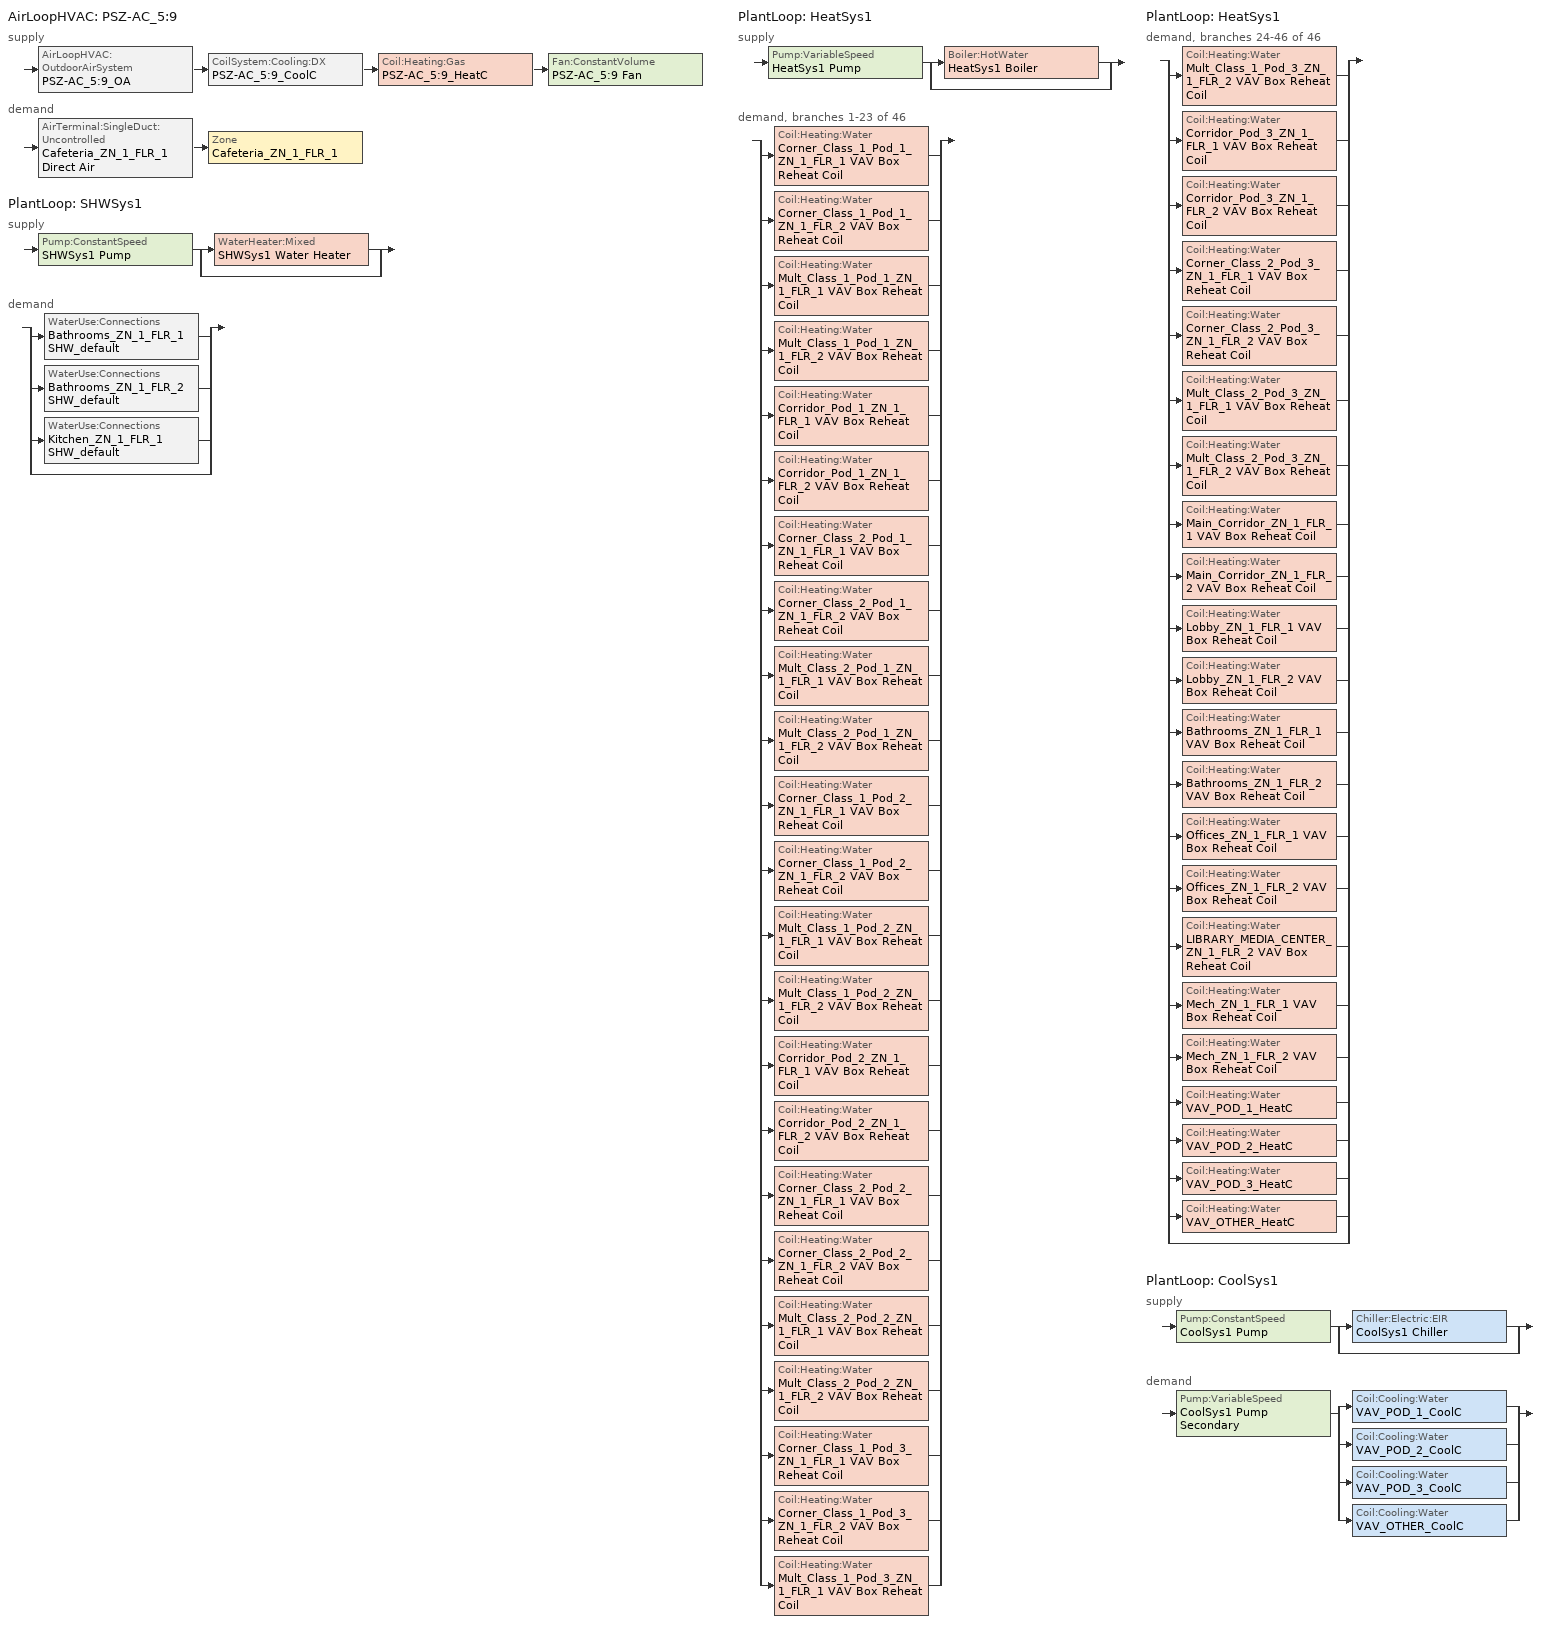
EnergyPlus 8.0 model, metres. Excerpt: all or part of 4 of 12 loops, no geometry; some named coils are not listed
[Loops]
AirLoopHVAC 'PSZ-AC_5:9'
 supply: AirLoopHVAC:OutdoorAirSystem 'PSZ-AC_5:9_OA' > CoilSystem:Cooling:DX 'PSZ-AC_5:9_CoolC' > Coil:Heating:Gas 'PSZ-AC_5:9_HeatC' > Fan:ConstantVolume 'PSZ-AC_5:9 Fan'
 demand: AirTerminal:SingleDuct:Uncontrolled 'Cafeteria_ZN_1_FLR_1 Direct Air' > Zone 'Cafeteria_ZN_1_FLR_1'
PlantLoop 'SHWSys1'
 supply: Pump:ConstantSpeed 'SHWSys1 Pump' > split
  | WaterHeater:Mixed 'SHWSys1 Water Heater'
  | bypass
 demand: split
  | WaterUse:Connections 'Bathrooms_ZN_1_FLR_1 SHW_default'
  | WaterUse:Connections 'Bathrooms_ZN_1_FLR_2 SHW_default'
  | WaterUse:Connections 'Kitchen_ZN_1_FLR_1 SHW_default'
  | bypass
PlantLoop 'HeatSys1'
 supply: Pump:VariableSpeed 'HeatSys1 Pump' > split
  | Boiler:HotWater 'HeatSys1 Boiler'
  | bypass
 demand, branches 1-23 of 46: split
  | Coil:Heating:Water 'Corner_Class_1_Pod_1_ZN_1_FLR_1 VAV Box Reheat Coil'
  | Coil:Heating:Water 'Corner_Class_1_Pod_1_ZN_1_FLR_2 VAV Box Reheat Coil'
  | Coil:Heating:Water 'Mult_Class_1_Pod_1_ZN_1_FLR_1 VAV Box Reheat Coil'
  | Coil:Heating:Water 'Mult_Class_1_Pod_1_ZN_1_FLR_2 VAV Box Reheat Coil'
  | Coil:Heating:Water 'Corridor_Pod_1_ZN_1_FLR_1 VAV Box Reheat Coil'
  | Coil:Heating:Water 'Corridor_Pod_1_ZN_1_FLR_2 VAV Box Reheat Coil'
  | Coil:Heating:Water 'Corner_Class_2_Pod_1_ZN_1_FLR_1 VAV Box Reheat Coil'
  | Coil:Heating:Water 'Corner_Class_2_Pod_1_ZN_1_FLR_2 VAV Box Reheat Coil'
  | Coil:Heating:Water 'Mult_Class_2_Pod_1_ZN_1_FLR_1 VAV Box Reheat Coil'
  | Coil:Heating:Water 'Mult_Class_2_Pod_1_ZN_1_FLR_2 VAV Box Reheat Coil'
  | Coil:Heating:Water 'Corner_Class_1_Pod_2_ZN_1_FLR_1 VAV Box Reheat Coil'
  | Coil:Heating:Water 'Corner_Class_1_Pod_2_ZN_1_FLR_2 VAV Box Reheat Coil'
  | Coil:Heating:Water 'Mult_Class_1_Pod_2_ZN_1_FLR_1 VAV Box Reheat Coil'
  | Coil:Heating:Water 'Mult_Class_1_Pod_2_ZN_1_FLR_2 VAV Box Reheat Coil'
  | Coil:Heating:Water 'Corridor_Pod_2_ZN_1_FLR_1 VAV Box Reheat Coil'
  | Coil:Heating:Water 'Corridor_Pod_2_ZN_1_FLR_2 VAV Box Reheat Coil'
  | Coil:Heating:Water 'Corner_Class_2_Pod_2_ZN_1_FLR_1 VAV Box Reheat Coil'
  | Coil:Heating:Water 'Corner_Class_2_Pod_2_ZN_1_FLR_2 VAV Box Reheat Coil'
  | Coil:Heating:Water 'Mult_Class_2_Pod_2_ZN_1_FLR_1 VAV Box Reheat Coil'
  | Coil:Heating:Water 'Mult_Class_2_Pod_2_ZN_1_FLR_2 VAV Box Reheat Coil'
  | Coil:Heating:Water 'Corner_Class_1_Pod_3_ZN_1_FLR_1 VAV Box Reheat Coil'
  | Coil:Heating:Water 'Corner_Class_1_Pod_3_ZN_1_FLR_2 VAV Box Reheat Coil'
  | Coil:Heating:Water 'Mult_Class_1_Pod_3_ZN_1_FLR_1 VAV Box Reheat Coil'
PlantLoop 'HeatSys1'
 demand, branches 24-46 of 46: split
  | Coil:Heating:Water 'Mult_Class_1_Pod_3_ZN_1_FLR_2 VAV Box Reheat Coil'
  | Coil:Heating:Water 'Corridor_Pod_3_ZN_1_FLR_1 VAV Box Reheat Coil'
  | Coil:Heating:Water 'Corridor_Pod_3_ZN_1_FLR_2 VAV Box Reheat Coil'
  | Coil:Heating:Water 'Corner_Class_2_Pod_3_ZN_1_FLR_1 VAV Box Reheat Coil'
  | Coil:Heating:Water 'Corner_Class_2_Pod_3_ZN_1_FLR_2 VAV Box Reheat Coil'
  | Coil:Heating:Water 'Mult_Class_2_Pod_3_ZN_1_FLR_1 VAV Box Reheat Coil'
  | Coil:Heating:Water 'Mult_Class_2_Pod_3_ZN_1_FLR_2 VAV Box Reheat Coil'
  | Coil:Heating:Water 'Main_Corridor_ZN_1_FLR_1 VAV Box Reheat Coil'
  | Coil:Heating:Water 'Main_Corridor_ZN_1_FLR_2 VAV Box Reheat Coil'
  | Coil:Heating:Water 'Lobby_ZN_1_FLR_1 VAV Box Reheat Coil'
  | Coil:Heating:Water 'Lobby_ZN_1_FLR_2 VAV Box Reheat Coil'
  | Coil:Heating:Water 'Bathrooms_ZN_1_FLR_1 VAV Box Reheat Coil'
  | Coil:Heating:Water 'Bathrooms_ZN_1_FLR_2 VAV Box Reheat Coil'
  | Coil:Heating:Water 'Offices_ZN_1_FLR_1 VAV Box Reheat Coil'
  | Coil:Heating:Water 'Offices_ZN_1_FLR_2 VAV Box Reheat Coil'
  | Coil:Heating:Water 'LIBRARY_MEDIA_CENTER_ZN_1_FLR_2 VAV Box Reheat Coil'
  | Coil:Heating:Water 'Mech_ZN_1_FLR_1 VAV Box Reheat Coil'
  | Coil:Heating:Water 'Mech_ZN_1_FLR_2 VAV Box Reheat Coil'
  | Coil:Heating:Water 'VAV_POD_1_HeatC'
  | Coil:Heating:Water 'VAV_POD_2_HeatC'
  | Coil:Heating:Water 'VAV_POD_3_HeatC'
  | Coil:Heating:Water 'VAV_OTHER_HeatC'
  | bypass
PlantLoop 'CoolSys1'
 supply: Pump:ConstantSpeed 'CoolSys1 Pump' > split
  | Chiller:Electric:EIR 'CoolSys1 Chiller'
  | bypass
 demand: Pump:VariableSpeed 'CoolSys1 Pump Secondary' > split
  | Coil:Cooling:Water 'VAV_POD_1_CoolC'
  | Coil:Cooling:Water 'VAV_POD_2_CoolC'
  | Coil:Cooling:Water 'VAV_POD_3_CoolC'
  | Coil:Cooling:Water 'VAV_OTHER_CoolC'
[Sizing:Zone]
Cafeteria_ZN_1_FLR_1: Zone Cooling Design Supply Air Temperature Input Method=SupplyAirTemperature; Zone Cooling Design Supply Air Temperature {C}=12.8; Zone Heating Design Supply Air Temperature Input Method=SupplyAirTemperature; Zone Heating Design Supply Air Temperature {C}=40; Zone Cooling Design Supply Air Humidity Ratio {kg-H2O/kg-air}=0.0085; Zone Heating Design Supply Air Humidity Ratio {kg-H2O/kg-air}=0.008; Design Specification Outdoor Air Object=SZ DSOA Cafeteria_ZN_1_FLR_1; Zone Heating Sizing Factor=0; Zone Cooling Sizing Factor=0; Cooling Design Air Flow Method=DesignDay; Cooling Design Air Flow Rate {m3/s}=0; Cooling Minimum Air Flow {m3/s}=0; Cooling Minimum Air Flow Fraction=0; Heating Design Air Flow Method=DesignDay; Heating Design Air Flow Rate {m3/s}=0
[DesignSpecification:OutdoorAir]
SZ DSOA Cafeteria_ZN_1_FLR_1: Outdoor Air Method=Flow/Area; Outdoor Air Flow per Zone Floor Area {m3/s-m2}=0.0047241
[Sizing:System]
PSZ-AC_5:9: Type of Load to Size On=Sensible; Design Outdoor Air Flow Rate {m3/s}=AUTOSIZE; Minimum System Air Flow Ratio=1; Preheat Design Temperature {C}=7; Preheat Design Humidity Ratio {kgWater/kgDryAir}=0.008; Precool Design Temperature {C}=12.8; Precool Design Humidity Ratio {kgWater/kgDryAir}=0.008; Central Cooling Design Supply Air Temperature {C}=12.8; Central Heating Design Supply Air Temperature                        !- Central Heating Design Supply Air Temperature {C}=40; Sizing Option=Coincident; 100% Outdoor Air in Cooling=No; 100% Outdoor Air in Heating=No; Central Cooling Design Supply Air Humidity Ratio {kg-H2O/kg-Air}=0.0085; Central Heating Design Supply Air Humidity Ratio {kgWater/kgDryAir}=0.008; Cooling Design Air Flow Method=DesignDay; Cooling Design Air Flow Rate {m3/s}=0; Heating Design Air Flow Method=DesignDay; Heating Design Air Flow Rate {m3/s}=0; System Outdoor Air Method=ZoneSum
[Sizing:Plant]
Name | Loop Type | Design Loop Exit Temperature {C} | Loop Design Temperature Difference {deltaC}
SHWSys1 | Heating | 48.9 | 5
HeatSys1 | Heating | 82 | 11
CoolSys1 | Cooling | 6.67 | 5.6
[ZoneControl:Thermostat]
Cafeteria_ZN_1_FLR_1 Thermostat: Zone or ZoneList=Cafeteria_ZN_1_FLR_1; Control Type Schedule=Dual Zone Control Type Sched; Control 1=Cafeteria_ZN_1_FLR_1 DualSPSched
[ThermostatSetpoint:DualSetpoint]
Cafeteria_ZN_1_FLR_1 DualSPSched: Heating Setpoint Temperature Schedule=HTGSETP_SCH_PSZ_AC_5_9; Cooling Setpoint Temperature Schedule=CLGSETP_SCH_NO_SETBACK
[AirTerminal:SingleDuct:Uncontrolled]
Cafeteria_ZN_1_FLR_1 Direct Air: Availability Schedule=ALWAYS_ON; Maximum Air Flow Rate {m3/s}=AUTOSIZE
[Zone equipment]
Cafeteria_ZN_1_FLR_1: Cafeteria_ZN_1_FLR_1 Direct Air
[Fan:ConstantVolume]
PSZ-AC_5:9 Fan: Availability Schedule=HVACOperationSchd; Fan Efficiency=0.58175; Pressure Rise {Pa}=622.5; Maximum Flow Rate {m3/s}=AUTOSIZE; Motor Efficiency=0.895; Motor In Airstream Fraction=1
[Coil:Cooling:DX:TwoSpeed]
PSZ-AC_5:9_CoolC DXCoil: Availability Schedule=ALWAYS_ON; Rated High Speed Total Cooling Capacity {W}=73201.91; Rated High Speed Sensible Heat Ratio=0.67608; Rated High Speed COP {W/W}=3.39929; Rated High Speed Air Flow Rate {m3/s}=2.94784; Total Cooling Capacity Function of Temperature Curve=PSZ-AC_5:9_CoolCLennoxStandard10Ton_TGA120S2B_CapFT; Total Cooling Capacity Function of Flow Fraction Curve=PSZ-AC_5:9_CoolCLennoxStandard10Ton_TGA120S2B_CapFF; Energy Input Ratio Function of Temperature Curve=PSZ-AC_5:9_CoolCLennoxStandard10Ton_TGA120S2B_EIRFT; Energy Input Ratio Function of Flow Fraction Curve=PSZ-AC_5:9_CoolCLennoxStandard10Ton_TGA120S2B_EIRFFF; Part Load Fraction Correlation Curve=PSZ-AC_5:9_CoolCLennoxStandard10Ton_TGA120S2B_PLR; Rated Low Speed Total Cooling Capacity {W}=36601; Rated Low Speed Sensible Heat Ratio=0.67608; Rated Low Speed COP {W/W}=3.39929; Rated Low Speed Air Flow Rate {m3/s}=1.96523; Low Speed Total Cooling Capacity Function of Temperature Curve=PSZ-AC_5:9_CoolCLennoxStandard10Ton_TGA120S2B_CapFT; Low Speed Energy Input Ratio Function of Temperature Curve=PSZ-AC_5:9_CoolCLennoxStandard10Ton_TGA120S2B_EIRFT
[Coil:Heating:Water] Availability Schedule=ALWAYS_ON; U-Factor Times Area Value {W/K}=AUTOSIZE; Maximum Water Flow Rate {m3/s}=AUTOSIZE; Performance Input Method=UFactorTimesAreaAndDesignWaterFlowRate; Rated Capacity {W}=AUTOSIZE; Rated Inlet Water Temperature {C}=82.2; Rated Inlet Air Temperature {C}=12.8; Rated Outlet Water Temperature {C}=71.1; Rated Outlet Air Temperature {C}=40
Corner_Class_1_Pod_1_ZN_1_FLR_1 VAV Box Reheat Coil; Corner_Class_1_Pod_1_ZN_1_FLR_2 VAV Box Reheat Coil; Mult_Class_1_Pod_1_ZN_1_FLR_1 VAV Box Reheat Coil; Mult_Class_1_Pod_1_ZN_1_FLR_2 VAV Box Reheat Coil; Corridor_Pod_1_ZN_1_FLR_1 VAV Box Reheat Coil; Corridor_Pod_1_ZN_1_FLR_2 VAV Box Reheat Coil; Corner_Class_2_Pod_1_ZN_1_FLR_1 VAV Box Reheat Coil; Corner_Class_2_Pod_1_ZN_1_FLR_2 VAV Box Reheat Coil; Mult_Class_2_Pod_1_ZN_1_FLR_1 VAV Box Reheat Coil; Mult_Class_2_Pod_1_ZN_1_FLR_2 VAV Box Reheat Coil; Corner_Class_1_Pod_2_ZN_1_FLR_1 VAV Box Reheat Coil; Corner_Class_1_Pod_2_ZN_1_FLR_2 VAV Box Reheat Coil; Mult_Class_1_Pod_2_ZN_1_FLR_1 VAV Box Reheat Coil; Mult_Class_1_Pod_2_ZN_1_FLR_2 VAV Box Reheat Coil; Corridor_Pod_2_ZN_1_FLR_1 VAV Box Reheat Coil; Corridor_Pod_2_ZN_1_FLR_2 VAV Box Reheat Coil; Corner_Class_2_Pod_2_ZN_1_FLR_1 VAV Box Reheat Coil; Corner_Class_2_Pod_2_ZN_1_FLR_2 VAV Box Reheat Coil; Mult_Class_2_Pod_2_ZN_1_FLR_1 VAV Box Reheat Coil; Mult_Class_2_Pod_2_ZN_1_FLR_2 VAV Box Reheat Coil; Corner_Class_1_Pod_3_ZN_1_FLR_1 VAV Box Reheat Coil; Corner_Class_1_Pod_3_ZN_1_FLR_2 VAV Box Reheat Coil; Mult_Class_1_Pod_3_ZN_1_FLR_1 VAV Box Reheat Coil; Mult_Class_1_Pod_3_ZN_1_FLR_2 VAV Box Reheat Coil; Corridor_Pod_3_ZN_1_FLR_1 VAV Box Reheat Coil; Corridor_Pod_3_ZN_1_FLR_2 VAV Box Reheat Coil; Corner_Class_2_Pod_3_ZN_1_FLR_1 VAV Box Reheat Coil; Corner_Class_2_Pod_3_ZN_1_FLR_2 VAV Box Reheat Coil; Mult_Class_2_Pod_3_ZN_1_FLR_1 VAV Box Reheat Coil; Mult_Class_2_Pod_3_ZN_1_FLR_2 VAV Box Reheat Coil; Main_Corridor_ZN_1_FLR_1 VAV Box Reheat Coil; Main_Corridor_ZN_1_FLR_2 VAV Box Reheat Coil; Lobby_ZN_1_FLR_1 VAV Box Reheat Coil; Lobby_ZN_1_FLR_2 VAV Box Reheat Coil; Bathrooms_ZN_1_FLR_1 VAV Box Reheat Coil; Bathrooms_ZN_1_FLR_2 VAV Box Reheat Coil; Offices_ZN_1_FLR_1 VAV Box Reheat Coil; Offices_ZN_1_FLR_2 VAV Box Reheat Coil; LIBRARY_MEDIA_CENTER_ZN_1_FLR_2 VAV Box Reheat Coil; Mech_ZN_1_FLR_1 VAV Box Reheat Coil; Mech_ZN_1_FLR_2 VAV Box Reheat Coil
[Coil:Heating:Gas]
PSZ-AC_5:9_HeatC: Availability Schedule=ALWAYS_ON; Gas Burner Efficiency=0.8; Nominal Capacity                        !- Nominal Capacity {W}=AUTOSIZE
[CoilSystem:Cooling:DX]
PSZ-AC_5:9_CoolC: Availability Schedule=ALWAYS_ON; Cooling Coil=PSZ-AC_5:9_CoolC DXCoil
[Controller:OutdoorAir]
PSZ-AC_5:9_OA_Controller: Minimum Outdoor Air Flow Rate {m3/s}=AUTOSIZE; Maximum Outdoor Air Flow Rate {m3/s}=AUTOSIZE; Economizer Control Type=DifferentialDryBulb; Economizer Control Action Type=ModulateFlow; Lockout Type=NoLockout; Minimum Limit Type=FixedMinimum; Minimum Outdoor Air Schedule=MinOA_MotorizedDamper_Sched; Maximum Fraction of Outdoor Air Schedule=PSZ5_9_Timestep_Econ_Eff_SCH; Heat Recovery Bypass Control Type=BypassWhenOAFlowGreaterThanMinimum
[AirLoopHVAC]
PSZ-AC_5:9: Design Supply Air Flow Rate {m3/s}=AUTOSIZE
[Pump:ConstantSpeed] Rated Power Consumption {W}=AUTOSIZE; Fraction of Motor Inefficiencies to Fluid Stream=0; Pump Control Type=Intermittent
Name | Rated Flow Rate {m3/s} | Rated Pump Head {Pa} | Motor Efficiency
SHWSys1 Pump | autosize | 34026 | 0.3
CoolSys1 Pump | AUTOSIZE | 44761.3 | 0.9
[Pump:VariableSpeed] Motor Efficiency=0.9; Fraction of Motor Inefficiencies to Fluid Stream=0; Coefficient 1 of the Part Load Performance Curve=0; Minimum Flow Rate {m3/s}=0; Pump Control Type=Intermittent
Name | Rated Flow Rate {m3/s} | Rated Pump Head {Pa} | Rated Power Consumption {W} | Coefficient 2 of the Part Load Performance Curve | Coefficient 3 of the Part Load Performance Curve | Coefficient 4 of the Part Load Performance Curve
HeatSys1 Pump | AUTOSIZE | 179352 | AUTOSIZE | 1 | 0 | 0
CoolSys1 Pump Secondary | autosize | 134284 | autosize | 0.0205 | 0.4101 | 0.5753
[Boiler:HotWater]
HeatSys1 Boiler: Fuel Type=NATURALGAS; Nominal Capacity {W}=1.32351e+06; Nominal Thermal Efficiency=0.8125; Efficiency Curve Temperature Evaluation Variable=LeavingBoiler; Normalized Boiler Efficiency Curve=HeatSys1 Boiler Efficiency Curve; Design Water Outlet Temperature {C}=81; Design Water Flow Rate {m3/s}=AUTOSIZE; Minimum Part Load Ratio=0; Maximum Part Load Ratio=1.2; Optimum Part Load Ratio=1; Water Outlet Upper Temperature Limit {C}=95; Boiler Flow Mode=LeavingSetpointModulated; Parasitic Electric Load {W}=0; Sizing Factor=1
[SetpointManager:Scheduled] Control Variable=Temperature
Name | Schedule | Setpoint Node or NodeList
HeatSys1 Boiler Setpoint Manager | HW-Loop-Temp-Schedule | HeatSys1 Supply Equipment Outlet Node
CoolSys1 Loop Plant Demand Inlet Setpoint Manager | CW-Loop-Temp-Schedule | CoolSys1 Demand Inlet Node
SHWSys1 Loop Setpoint Manager | SHWSys1-Loop-Temp-Schedule | SHWSys1 Supply Outlet Node
HeatSys1 Loop Setpoint Manager | HW-Loop-Temp-Schedule | HeatSys1 Supply Outlet Node
CoolSys1 Loop Setpoint Manager | CW-Loop-Temp-Schedule | CoolSys1 Supply Outlet Node
[Chiller:Electric:EIR]
CoolSys1 Chiller: Reference Capacity {W}=1.48595e+06; Reference COP {W/W}=2.8; Reference Leaving Chilled Water Temperature {C}=6.67; Reference Entering Condenser Fluid Temperature {C}=35; Reference Chilled Water Flow Rate {m3/s}=AutoSize; Reference Condenser Fluid Flow Rate {m3/s}=AutoSize; Cooling Capacity Function of Temperature Curve=AC_2010_PA_CAPFT; Electric Input to Cooling Output Ratio Function of Temperature Curve=AC_2010_PA_EIRFT; Electric Input to Cooling Output Ratio Function of Part Load Ratio Curve=AC_GT150_2010_PA_EIRFPLR; Minimum Part Load Ratio=0.15; Maximum Part Load Ratio=1; Optimum Part Load Ratio=1; Minimum Unloading Ratio=0.25; Condenser Type=AIRCOOLED; Leaving Chilled Water Lower Temperature Limit {C}=2; Chiller Flow Mode=ConstantFlow; Design Heat Recovery Water Flow Rate {m3/s}=0
[WaterHeater:Mixed]
SHWSys1 Water Heater: Tank Volume {m3}=2.271247; Setpoint Temperature Schedule=SHWSys1 Water Heater Setpoint Temperature Schedule Name; Deadband Temperature Difference {deltaC}=2; Maximum Temperature Limit {C}=82.2222; Heater Control Type=Cycle; Heater Maximum Capacity {W}=175842.6; Heater Fuel Type=NATURALGAS; Heater Thermal Efficiency=0.802765; Off Cycle Parasitic Fuel Consumption Rate {W}=879; Off Cycle Parasitic Fuel Type=NATURALGAS; Off Cycle Parasitic Heat Fraction to Tank=0.8; On Cycle Parasitic Fuel Consumption Rate {W}=879; On Cycle Parasitic Fuel Type=NATURALGAS; Ambient Temperature Indicator=zone; Ambient Temperature Zone=MECH_ZN_1_FLR_1; Off Cycle Loss Coefficient to Ambient Temperature {W/K}=15.601; On Cycle Loss Coefficient to Ambient Temperature {W/K}=15.601; Use Side Effectiveness=1; Source Side Effectiveness=1; Use Side Design Flow Rate {m3/s}=AUTOSIZE; Source Side Design Flow Rate {m3/s}=AUTOSIZE; Indirect Water Heating Recovery Time {hr}=1.5
[PlantLoop] Fluid Type=Water; Maximum Loop Flow Rate {m3/s}=AUTOSIZE; Minimum Loop Flow Rate {m3/s}=0; Plant Loop Volume {m3}=AUTOSIZE
Name | Plant Equipment Operation Scheme | Maximum Loop Temperature {C} | Minimum Loop Temperature {C} | Load Distribution Scheme | Common Pipe Simulation
SHWSys1 | SHWSys1 Loop Operation Scheme List | 60 | 10 | Optimal
HeatSys1 | HeatSys1 Loop Operation Scheme List | 100 | 10 | Optimal
CoolSys1 | CoolSys1 Loop Operation Scheme List | 98 | 1 | Sequential | TwoWayCommonPipe
[PlantEquipmentList]
SHWSys1 Equipment List: SHWSys1 Water Heater
HeatSys1 Equipment List: HeatSys1 Boiler
CoolSys1 Equipment List: CoolSys1 Chiller
[PlantEquipmentOperation:CoolingLoad]
CoolSys1 Operation Scheme: Load Range 1 Lower Limit {W}=0; Load Range 1 Upper Limit {W}=100000000000000; Range 1 Equipment List=CoolSys1 Equipment List
[PlantEquipmentOperation:HeatingLoad] Load Range 1 Lower Limit {W}=0; Load Range 1 Upper Limit {W}=1000000000000000
Name | Range 1 Equipment List
SHWSys1 Operation Scheme | SHWSys1 Equipment List
HeatSys1 Operation Scheme | HeatSys1 Equipment List
[PlantEquipmentOperationSchemes] Control Scheme 1 Schedule=PlantOnSched
Name | Control Scheme 1
SHWSys1 Loop Operation Scheme List | SHWSys1 Operation Scheme
HeatSys1 Loop Operation Scheme List | HeatSys1 Operation Scheme
CoolSys1 Loop Operation Scheme List | CoolSys1 Operation Scheme
[SetpointManager:SingleZone:Reheat]
SupAirTemp MngrCafeteria_ZN_1_FLR_1: Control Variable=Temperature; Minimum Supply Air Temperature {C}=10; Maximum Supply Air Temperature {C}=50; Control Zone=Cafeteria_ZN_1_FLR_1; Setpoint Node or NodeList=PSZ-AC_5:9 Supply Equipment Outlet Node
[SetpointManager:MixedAir] Control Variable=Temperature
Name | Setpoint Node or NodeList
PSZ-AC_5:9_CoolC SAT Manager | PSZ-AC_5:9_CoolC-PSZ-AC_5:9_HeatCNode
PSZ-AC_5:9_HeatC MixedAir Manager | PSZ-AC_5:9_HeatC-PSZ-AC_5:9 FanNode
PSZ-AC_5:9_OAMixed Air Temp Manager | PSZ-AC_5:9_OA-PSZ-AC_5:9_CoolCNode
[SetpointManager:OutdoorAirPretreat]
PSZ-AC_5:9 Heat Exhchanger Supply Air Temp Manager: Control Variable=Temperature; Minimum Setpoint Temperature {C}=-99; Maximum Setpoint Temperature {C}=99; Minimum Setpoint Humidity Ratio {kgWater/kgDryAir}=0.00001; Maximum Setpoint Humidity Ratio {kgWater/kgDryAir}=1; Setpoint Node or NodeList=PSZ-AC_5:9 Heat Recovery Outlet Node
[HeatExchanger:AirToAir:SensibleAndLatent]
PSZ-AC_5:9 OA Heat Recovery: Availability Schedule=Always_On; Nominal Supply Air Flow Rate {m3/s}=AUTOSIZE; Sensible Effectiveness at 100% Heating Air Flow=0.7; Latent Effectiveness at 100% Heating Air Flow=0.6; Sensible Effectiveness at 75% Heating Air Flow=0.7; Latent Effectiveness at 75% Heating Air Flow=0.6; Sensible Effectiveness at 100% Cooling Air Flow=0.75; Latent Effectiveness at 100% Cooling Air Flow=0.6; Sensible Effectiveness at 75% Cooling Air Flow=0.75; Latent Effectiveness at 75% Cooling Air Flow=0.6; Nominal Electric Power {W}=2165.08; Supply Air Outlet Temperature Control=Yes; Heat Exchanger Type=Rotary; Frost Control Type=ExhaustOnly; Threshold Temperature {C}=-23.3; Initial Defrost Time Fraction=0.167; Rate of Defrost Time Fraction Increase {1/K}=1.44
[WaterUse:Equipment] Flow Rate Fraction Schedule=BLDG_SWH_SCH
Name | Peak Flow Rate {m3/s} | Target Temperature Schedule | Hot Water Supply Temperature Schedule | Zone | Sensible Fraction Schedule | Latent Fraction Schedule
Bathrooms_ZN_1_FLR_1 SHW_default | 7.39764e-05 | Bathrooms_ZN_1_FLR_1 SHW_default Temp Sched | Bathrooms_ZN_1_FLR_1 SHW_default Hot Supply Temp Sched | Bathrooms_ZN_1_FLR_1 | Bathrooms_ZN_1_FLR_1 SHW_default Sensible fract sched | Bathrooms_ZN_1_FLR_1 SHW_default Latent fract sched
Bathrooms_ZN_1_FLR_2 SHW_default | 7.39764e-05 | Bathrooms_ZN_1_FLR_2 SHW_default Temp Sched | Bathrooms_ZN_1_FLR_2 SHW_default Hot Supply Temp Sched | Bathrooms_ZN_1_FLR_2 | Bathrooms_ZN_1_FLR_2 SHW_default Sensible fract sched | Bathrooms_ZN_1_FLR_2 SHW_default Latent fract sched
Kitchen_ZN_1_FLR_1 SHW_default | 0.000333647 | Kitchen_ZN_1_FLR_1 SHW_default Temp Sched | Kitchen_ZN_1_FLR_1 SHW_default Hot Supply Temp Sched | Kitchen_ZN_1_FLR_1 | Kitchen_ZN_1_FLR_1 SHW_default Sensible fract sched | Kitchen_ZN_1_FLR_1 SHW_default Latent fract sched
[WaterUse:Connections]
Name | Water Use Equipment 1
Bathrooms_ZN_1_FLR_1 SHW_default | Bathrooms_ZN_1_FLR_1 SHW_default
Bathrooms_ZN_1_FLR_2 SHW_default | Bathrooms_ZN_1_FLR_2 SHW_default
Kitchen_ZN_1_FLR_1 SHW_default | Kitchen_ZN_1_FLR_1 SHW_default
[EnergyManagementSystem:Sensor]
Name | Output:Variable or Output:Meter Index Key | Output:Variable or Output:Meter
CAFETERIA_ZN_1_FLR_1_Temp | CAFETERIA_ZN_1_FLR_1 Air Node | System Node Temperature
PSZ5_9_OAFlowMass | PSZ-AC_5:9_OAInlet Node | System Node Mass Flow Rate
PSZ5_9_HeatingRTF | PSZ-AC_5:9_HeatC | Heating Coil Runtime Fraction
PSZ5_9_RTF | PSZ-AC_5:9_CoolC DXCoil | Cooling Coil Runtime Fraction
PSZ5_9_SpeedRatio | PSZ-AC_5:9_CoolC | Coil System Compressor Speed Ratio
PSZ5_9_Econo_Status | PSZ-AC_5:9 | Air System Outdoor Air Economizer Status
BoilerPLR | HeatSys1 Boiler | Boiler Part Load Ratio
[EnergyManagementSystem:InternalVariable]
Name | Internal Data Index Key | Internal Data Type
PSZ5_9_Fan_DesignPressure | PSZ-AC_5:9 fan | Fan Nominal Pressure Rise
PSZ5_9_DesignFlowMass | PSZ-AC_5:9_OA_CONTROLLER | Outdoor Air Controller Maximum Mass Flow Rate
PSZ5_9_OADesignMass | PSZ-AC_5:9_OA_CONTROLLER | Outdoor Air Controller Minimum Mass Flow Rate
PSZ_AC_5_9_fan_size_mass | PSZ-AC_5:9 Fan | Fan Maximum Mass Flow Rate
[EnergyManagementSystem:Actuator]
PSZ5_9_Fan_Pressure: Actuated Component Unique=PSZ-AC_5:9 fan; Actuated Component Type=Fan; Actuated Component Control Type=Fan Pressure Rise
[Schedule:Compact]
BLDG_SWH_SCH: Through: 6/15, For: SummerDesignDay, Until: 07:00, 0.05, Until: 08:00, 0.1, Until: 09:00, 0.34, Until: 10:00, 0.6, Until: 11:00, 0.63, Until: 12:00, 0.72, Until: 13:00, 0.79, Until: 14:00, 0.83, Until: 15:00, 0.61, Until: 16:00, 0.65, Until: 18:00, 0.1, Until: 19:00, 0.19, Until: 20:00, 0.25, Until: 22:00, 0.22, Until: 23:00, 0.12, Until: 24:00, 0.09, For: Weekdays, Until: 07:00, 0, Until: 08:00, 0, Until: 09:00, 0.34, Until: 10:00, 0.6, Until: 11:00, 0.63, Until: 12:00, 0.72, Until: 13:00, 0.79, Until: 14:00, 0.83, Until: 15:00, 0.61, Until: 16:00, 0.65, Until: 18:00, 0.1, Until: 19:00, 0.19, Until: 20:00, 0.25, Until: 22:00, 0, Until: 23:00, 0, Until: 24:00, 0, For: WinterDesignDay, Until: 09:00, 0.03, Until: 13:00, 0.05, Until: 24:00, 0.03, For: Saturday, Until: 09:00, 0, Until: 13:00, 0, Until: 24:00, 0, For: Sunday Holidays AllOtherDays, Until: 08:00, 0, Until: 14:00, 0, Until: 24:00, 0, Through: 9/15, For: SummerDesignDay, Until: 07:00, 0.05, Until: 18:00, 0.1, Until: 19:00, 0.19, Until: 20:00, 0.25, Until: 22:00, 0.22, Until: 23:00, 0.12, Until: 24:00, 0.09, For: Weekdays, Until: 08:00, 0, Until: 18:00, 0.1, Until: 19:00, 0.19, Until: 20:00, 0.25, Until: 22:00, 0, Until: 23:00, 0, Until: 24:00, 0, For: WinterDesignDay, Until: 09:00, 0.03, Until: 13:00, 0.05, Until: 24:00, 0.03, For: Saturday, Until: 09:00, 0, Until: 13:00, 0, Until: 24:00, 0, For: Sunday Holidays AllOtherDays, Until: 08:00, 0, Until: 14:00, 0, Until: 24:00, 0, Through: 12/31, For: SummerDesignDay, Until: 07:00, 0.05, Until: 08:00, 0.1, Until: 09:00, 0.34, Until: 10:00, 0.6, Until: 11:00, 0.63, Until: 12:00, 0.72, Until: 13:00, 0.79, Until: 14:00, 0.83, Until: 15:00, 0.61, Until: 16:00, 0.65, Until: 18:00, 0.1, Until: 19:00, 0.19, Until: 20:00, 0.25, Until: 22:00, 0.22, Until: 23:00, 0.12, Until: 24:00, 0.09, For: Weekdays, Until: 07:00, 0, Until: 08:00, 0, Until: 09:00, 0.34, Until: 10:00, 0.6, Until: 11:00, 0.63, Until: 12:00, 0.72, Until: 13:00, 0.79, Until: 14:00, 0.83, Until: 15:00, 0.61, Until: 16:00, 0.65, Until: 18:00, 0.1, Until: 19:00, 0.19, Until: 20:00, 0.25, Until: 22:00, 0, Until: 23:00, 0, Until: 24:00, 0, For: WinterDesignDay, Until: 09:00, 0.03, Until: 13:00, 0.05, Until: 24:00, 0.03, For: Saturday, Until: 09:00, 0, Until: 13:00, 0, Until: 24:00, 0, For: Sunday Holidays AllOtherDays, Until: 08:00, 0, Until: 14:00, 0, Until: 24:00, 0
ALWAYS_ON; PlantOnSched: Through: 12/31, For: AllDays, Until: 24:00, 1
Dual Zone Control Type Sched: Through: 12/31, For: AllDays, Until: 24:00, 4
CW-Loop-Temp-Schedule: Through: 12/31, For: AllDays, Until: 24:00, 6.7
HW-Loop-Temp-Schedule: Through: 12/31, For: AllDays, Until: 24:00, 82
HVACOperationSchd: Through: 12/31, For: Weekdays SummerDesignDay WinterDesignDay, Until: 07:00, 0, Until: 21:00, 1, Until: 24:00, 0, For: WeekEnds Holidays AllOtherDays, Until: 24:00, 0
HTGSETP_SCH_PSZ_AC_5_9: Through: 12/31, For: SummerDesignDay, Until: 24:00, 15.6, For: WinterDesignDay, Until: 24:00, 21, For: Weekdays, Until: 06:00, 15.6, Until: 07:00, 21, Until: 08:00, 21, Until: 21:00, 21, Until: 24:00, 15.6, For: WeekEnds Holidays AllOtherDays, Until: 24:00, 15.6
CLGSETP_SCH_NO_SETBACK: Through: 12/31, For: SummerDesignDay, Until: 24:00, 24, For: WinterDesignDay, Until: 24:00, 29.44, For: Weekdays, Until: 06:00, 24, Until: 07:00, 24, Until: 08:00, 24, Until: 21:00, 24, Until: 24:00, 24, For: WeekEnds Holidays AllOtherDays, Until: 24:00, 24
MinOA_MotorizedDamper_Sched: Through: 12/31, For: Weekdays SummerDesignDay WinterDesignDay, Until: 08:00, 0, Until: 21:00, 1, Until: 24:00, 0, For: WeekEnds Holidays AllOtherDays, Until: 24:00, 0
Bathrooms_ZN_1_FLR_1 SHW_default Latent fract sched; Bathrooms_ZN_1_FLR_2 SHW_default Latent fract sched; Kitchen_ZN_1_FLR_1 SHW_default Latent fract sched: Through: 12/31, For: AllDays, Until: 24:00, 0.05
Bathrooms_ZN_1_FLR_1 SHW_default Sensible fract sched; Bathrooms_ZN_1_FLR_2 SHW_default Sensible fract sched; Kitchen_ZN_1_FLR_1 SHW_default Sensible fract sched: Through: 12/31, For: AllDays, Until: 24:00, 0.2
Bathrooms_ZN_1_FLR_1 SHW_default Temp Sched; Bathrooms_ZN_1_FLR_2 SHW_default Temp Sched; Kitchen_ZN_1_FLR_1 SHW_default Temp Sched; SHWSys1-Loop-Temp-Schedule; SHWSys1 Water Heater Setpoint Temperature Schedule Name: Through: 12/31, For: AllDays, Until: 24:00, 60
Bathrooms_ZN_1_FLR_1 SHW_default Hot Supply Temp Sched; Bathrooms_ZN_1_FLR_2 SHW_default Hot Supply Temp Sched; Kitchen_ZN_1_FLR_1 SHW_default Hot Supply Temp Sched: Through: 12/31, For: AllDays, Until: 24:00, 55
[Curve:Quadratic]
Name | Coefficient1 Constant | Coefficient2 x | Coefficient3 x**2 | Minimum Value of x | Maximum Value of x
HeatSys1 Boiler Efficiency Curve | 1 | 0 | 0 | 0 | 1
PSZ-AC_5:9_CoolCLennoxStandard10Ton_TGA120S2B_CapFF | 0.77136 | 0.34053 | -0.11088 | 0.75918 | 1.13877
PSZ-AC_5:9_CoolCLennoxStandard10Ton_TGA120S2B_EIRFFF | 1.2055 | -0.32953 | 0.12308 | 0.75918 | 1.13877
PSZ-AC_5:9_CoolCLennoxStandard10Ton_TGA120S2B_PLR | 0.771 | 0.229 | 0 | 0 | 1
AC_GT150_2010_PA_EIRFPLR | 0.141 | 0.655 | 0.203 | 0 | 1
[Curve:Biquadratic]
Name | Coefficient1 Constant | Coefficient2 x | Coefficient3 x**2 | Coefficient4 y | Coefficient5 y**2 | Coefficient6 x*y | Minimum Value of x | Maximum Value of x | Minimum Value of y | Maximum Value of y
PSZ-AC_5:9_CoolCLennoxStandard10Ton_TGA120S2B_CapFT | 0.42415 | 0.04426 | -0.00042 | 0.00333 | -0.00008 | -0.00021 | 17 | 22 | 29 | 46
PSZ-AC_5:9_CoolCLennoxStandard10Ton_TGA120S2B_EIRFT | 1.23649 | -0.02431 | 0.00057 | -0.01434 | 0.00063 | -0.00038 | 17 | 22 | 29 | 46
AC_2010_PA_CAPFT | 1.04338 | 0.0407073 | 0.0004506 | -0.0041514 | -8.86e-05 | -0.0003467 | 5 | 10 | 12.7 | 51.67
AC_2010_PA_EIRFT | 0.596191 | -0.0099493 | 0.0007888 | 0.0004506 | 0.0004875 | -0.0007623 | 5 | 10 | 12.7 | 51.67
[Schedule:Constant]
PSZ5_9_Timestep_Econ_Eff_SCH: Fraction, 0.7
